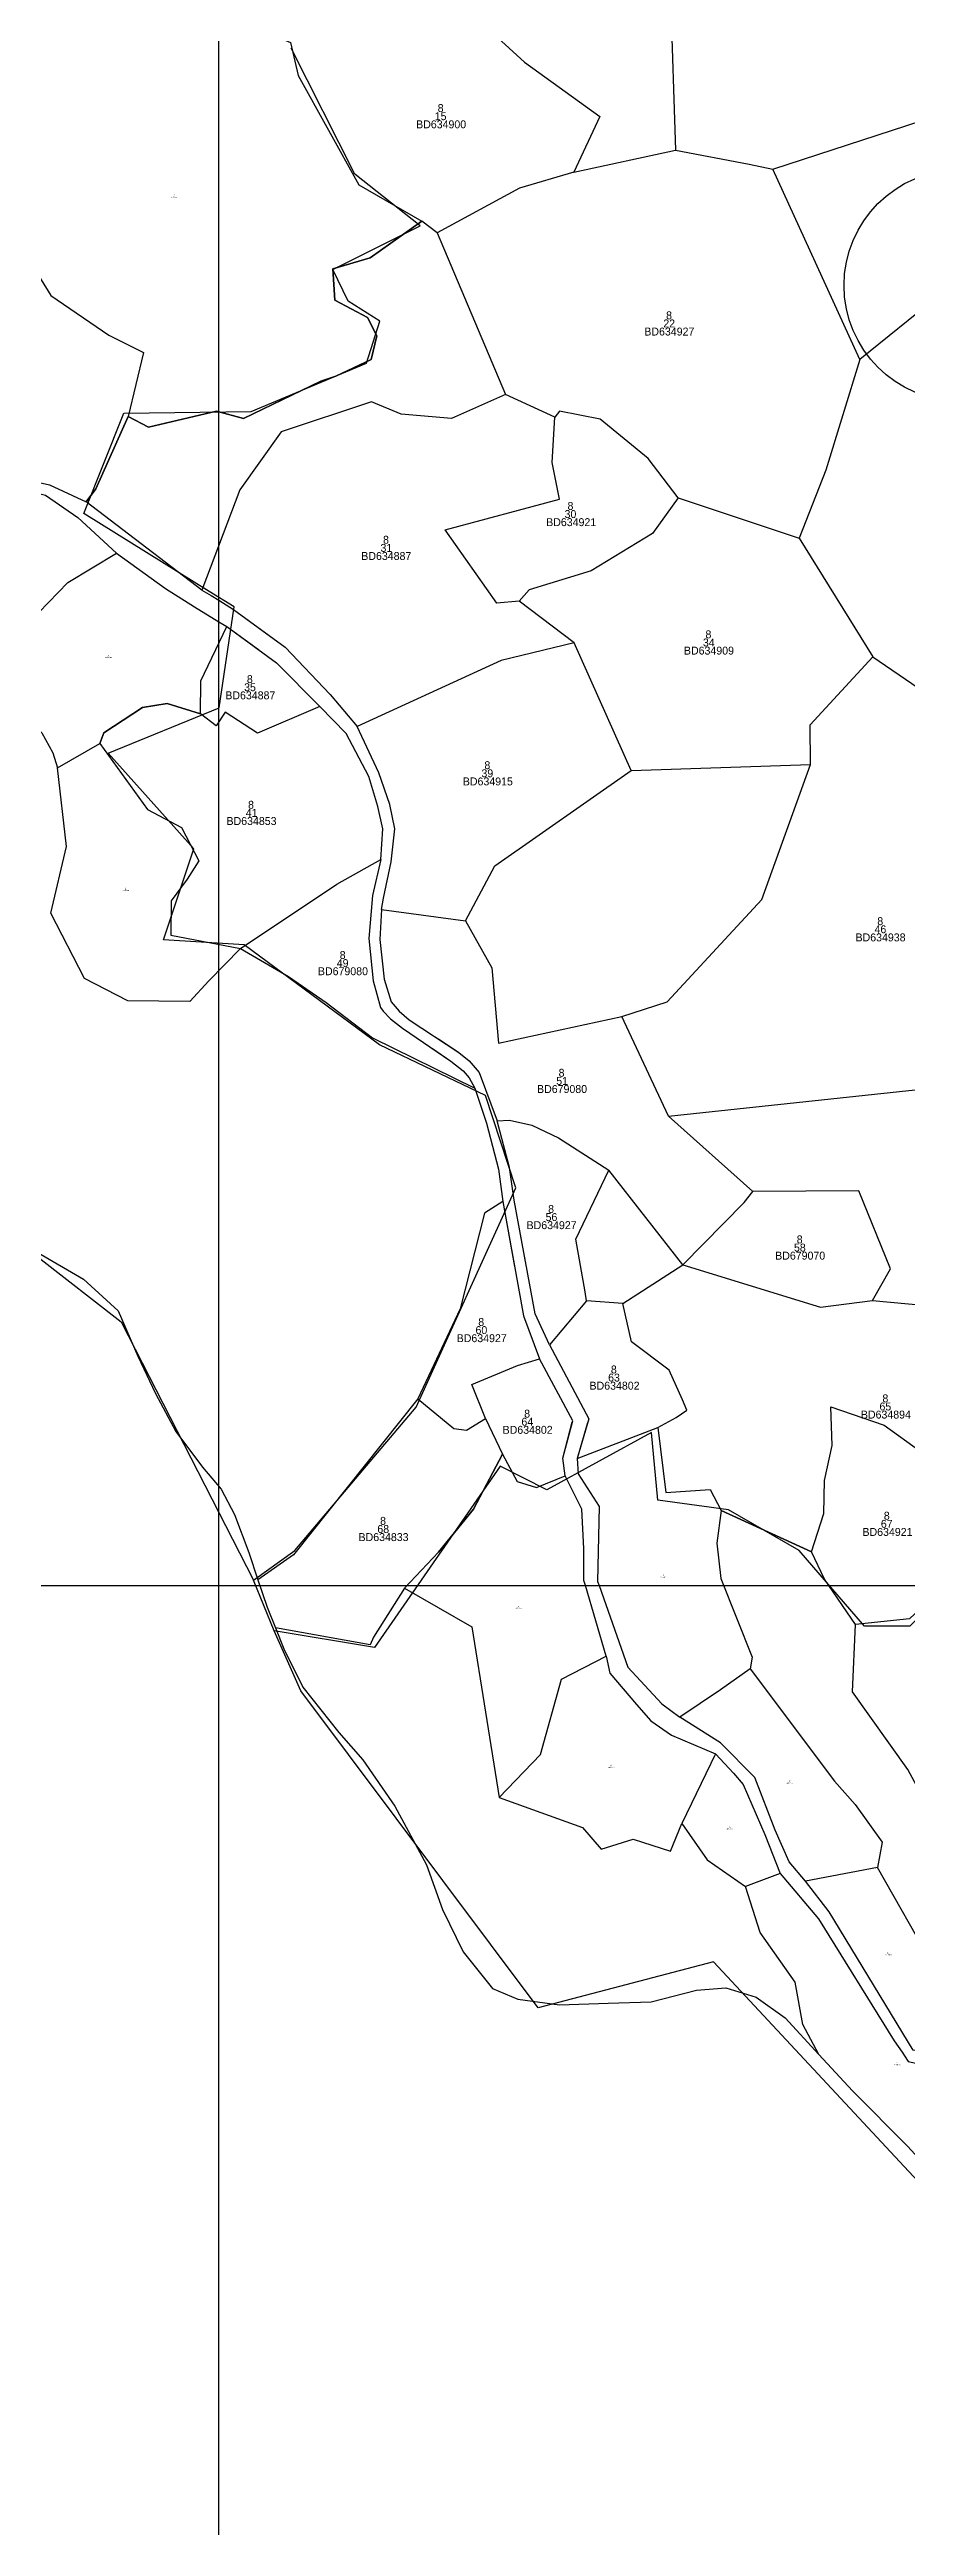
# Model space of a CAD drawing. Extents: x 547915 to 556085, y 1814738 to 1822008.
# Drawn here: x 550914 to 551347, y 1818525 to 1819776 of the extents above; entities that cross this region are included whole.
import ezdxf

# ---------------------------------------------------------------- set-up
doc = ezdxf.new("R2010")
doc.units = 0
for name, color, linetype in [('Level 10', 7, 'Continuous'), ('Level 20', 7, 'Continuous'), ('Level 23', 7, 'Continuous'), ('Level 34', 7, 'Continuous'), ('Level 54', 7, 'Continuous')]:
    doc.layers.add(name, color=color, linetype=linetype)

msp = doc.modelspace()

# ---------------------------------------------------------------- linework, layer by layer
at = {"layer": 'Level 10'}
for p, q in [((551227.8, 1819813.5), (551230.8, 1819725.2)), ((551280, 1819715.6), (551370.4, 1819745.2)), ((551179.3, 1819714.1), (551230.8, 1819725.2)), ((551323.8, 1819619.5), (551280, 1819715.6)), ((551110.4, 1819683.5), (551102.6, 1819689.3)), ((551110.4, 1819683.5), (551144.8, 1819601.8)), ((551169.7, 1819590.3), (551144.8, 1819601.8)), ((551232.1, 1819549.6), (551293.3, 1819529.2)), ((551293.3, 1819529.2), (551330.5, 1819469.3)), ((551179.6, 1819476.3), (551151.7, 1819497.3)), ((551208.4, 1819411.8), (551179.6, 1819476.3)), ((551330.5, 1819469.3), (551373.1, 1819440.2)), ((550918.5, 1819413.1), (550939.9, 1819425.4)), ((551208.4, 1819411.8), (551299, 1819414.8)), ((551082.2, 1819341.6), (551124.6, 1819335.8)), ((551227.2, 1819237.2), (551203.7, 1819287.5)), ((551227.2, 1819237.2), (551425.2, 1819258.4)), ((551269.9, 1819199.1), (551227.2, 1819237.2)), ((551234.5, 1819162), (551197, 1819209.9)), ((551204.2, 1819142.5), (551234.5, 1819162)), ((551185.7, 1819143.9), (551167.1, 1819121.7)), ((551204.2, 1819142.5), (551185.7, 1819143.9)), ((551330.2, 1819144), (551427.4, 1819135.1)), ((551134.8, 1819084.5), (551143.3, 1819066.4)), ((551181, 1819064.2), (551221.8, 1819079.9)), ((551348.9, 1818983.2), (551321.7, 1818980.3)), ((551251, 1818915), (551234, 1818879.8)), ((551283.6, 1818854.5), (551266.1, 1818848)), ((551332.8, 1818857.5), (551296.4, 1818850.7)), ((551360.9, 1818808.1), (551332.8, 1818857.5))]:
    msp.add_line(p, q, dxfattribs=at)
for points in [[(551129.2, 1819792.7), (551154.4, 1819769.7), (551192.6, 1819742.3), (551179.3, 1819714.1)], [(550987.4, 1819783.4), (551019.4, 1819786.9), (551036.2, 1819779.6), (551040.1, 1819762.9), (551070.8, 1819707.8), (551102.6, 1819689.3), (551076.5, 1819670.8), (551057.6, 1819665.3), (551058.7, 1819649.5), (551075.1, 1819640.7), (551079.9, 1819631.4), (551077, 1819619.4), (551059.2, 1819611), (551051.6, 1819608.6), (551012.5, 1819589.6), (550998.9, 1819593.4), (550964.5, 1819585.3), (550954.2, 1819590.6)], [(551036.2, 1819779.6), (551040.1, 1819762.9), (551070.8, 1819707.8), (551102.6, 1819689.3)], [(551230.8, 1819725.2), (551267.9, 1819718.2), (551280, 1819715.6)], [(551179.3, 1819714.1), (551151.9, 1819706.1), (551110.4, 1819683.5)], [(550892.9, 1819687.8), (550915.1, 1819651.8), (550944.4, 1819631.7), (550961.9, 1819623), (550954.2, 1819590.6)], [(550933, 1819547.5), (550937.9, 1819554.1), (550954.2, 1819590.6), (550964.5, 1819585.3), (550998.9, 1819593.4), (551012.5, 1819589.6), (551051.6, 1819608.6), (551059.2, 1819611), (551077, 1819619.4), (551079.9, 1819631.4), (551075.1, 1819640.7), (551058.7, 1819649.5), (551057.6, 1819665.3), (551076.5, 1819670.8), (551102.6, 1819689.3)], [(551411.8, 1819616.8), (551386.7, 1819619.7), (551363.1, 1819651.2), (551323.8, 1819619.5)], [(551323.8, 1819619.5), (551306.7, 1819563.6), (551293.3, 1819529.2)], [(551144.8, 1819601.8), (551117.6, 1819589.7), (551092.1, 1819591.8), (551077.1, 1819598.1), (551031.6, 1819583), (551010.7, 1819553.7), (550991.5, 1819503)], [(550954.2, 1819590.6), (550937.9, 1819554.1), (550933, 1819547.5)], [(551151.7, 1819497.3), (551140.5, 1819496.4), (551114.4, 1819533.4), (551172.2, 1819548.9), (551168.5, 1819567.4), (551169.7, 1819590.3)], [(551232.1, 1819549.6), (551216.9, 1819569.4), (551192.7, 1819589.3), (551172.2, 1819593.4), (551169.7, 1819590.3)], [(551232.1, 1819549.6), (551219.1, 1819531.6), (551188.2, 1819512.7), (551156.8, 1819503.1), (551151.7, 1819497.3)], [(550890.8, 1819453.3), (550899.3, 1819481.5), (550923.7, 1819506.8), (550948.4, 1819521.7)], [(550939.9, 1819425.4), (550942, 1819430.8), (550961.4, 1819443.7), (550974, 1819445.7), (550990.8, 1819440.4), (550991, 1819457.1), (551004, 1819484.6)], [(550990.8, 1819440.4), (550991, 1819457.1), (551004, 1819484.6)], [(551179.6, 1819476.3), (551142.6, 1819467.4), (551070, 1819434)], [(551299, 1819414.8), (551298.8, 1819434.9), (551330.5, 1819469.3)], [(550890.8, 1819453.3), (550910.6, 1819430.8), (550916.2, 1819420.7), (550918.5, 1819413.1)], [(550990.8, 1819440.4), (550974, 1819445.7), (550961.4, 1819443.7), (550942, 1819430.8), (550939.9, 1819425.4), (550964, 1819392.2), (550981.2, 1819383), (550990, 1819366.2), (550984, 1819357), (550976, 1819346), (550975.7, 1819328.7), (551011, 1819321.9)], [(551051, 1819444.1), (551019.5, 1819430.7), (551003.3, 1819441.3), (550998.7, 1819434.4), (550990.8, 1819440.4)], [(550939.9, 1819425.4), (550964, 1819392.2), (550981.2, 1819383), (550990, 1819366.2), (550984, 1819357), (550976, 1819346), (550975.7, 1819328.7), (551011, 1819321.9)], [(551011, 1819321.9), (550995, 1819305.6), (550985.4, 1819295.1), (550954, 1819295.5), (550932.2, 1819306.8), (550915.1, 1819339.8), (550923, 1819373.4), (550918.5, 1819413.1)], [(551124.6, 1819335.8), (551139.4, 1819363.7), (551208.4, 1819411.8)], [(551203.7, 1819287.5), (551226.6, 1819294.9), (551274.3, 1819346.7), (551299, 1819414.8)], [(551011, 1819321.9), (551059.7, 1819354.4), (551081.8, 1819366.9)], [(551124.6, 1819335.8), (551138, 1819312.1), (551141.4, 1819274), (551203.7, 1819287.5)], [(551011, 1819321.9), (551035.2, 1819307.8), (551054.3, 1819294.6), (551077.6, 1819276.7), (551129.3, 1819251.3)], [(551011, 1819321.9), (551035.2, 1819307.8), (551054.3, 1819294.6), (551077.6, 1819276.7), (551129.3, 1819251.3)], [(551140.7, 1819234.9), (551146.8, 1819235.1), (551158.2, 1819232.7), (551171.7, 1819226.3), (551197, 1819209.9)], [(550806.4, 1819204.1), (550833.4, 1819198.1), (550857.5, 1819190), (550884.4, 1819178), (550908.2, 1819168.4), (550931.6, 1819154.9), (550949.1, 1819138.8), (550959.1, 1819115.9), (550968.1, 1819097.1), (550978.3, 1819077.8), (550991.7, 1819059.9), (551001.2, 1819048.8), (551008, 1819036), (551015.2, 1819016.7), (551019.8, 1819002.9)], [(551185.7, 1819143.9), (551185.1, 1819148.4), (551180.4, 1819175.1), (551197, 1819209.9)], [(551234.5, 1819162), (551265.5, 1819193.5), (551269.9, 1819199.1)], [(551330.2, 1819144), (551339.4, 1819160), (551323.4, 1819199.4), (551269.9, 1819199.1)], [(551143.5, 1819194.1), (551134.2, 1819188.2), (551121.9, 1819139.9), (551100.5, 1819094.4), (551037.8, 1819015.5), (551019.8, 1819002.9)], [(551143.5, 1819194.1), (551134.2, 1819188.2), (551121.9, 1819139.9), (551100.5, 1819094.4)], [(551234.5, 1819162), (551304, 1819140.6), (551330.2, 1819144)], [(551221.8, 1819079.9), (551231, 1819085), (551236.4, 1819088.6), (551234.2, 1819093.9), (551227.5, 1819108.9), (551208.6, 1819123.2), (551204.2, 1819142.5)], [(551134.8, 1819084.5), (551127.8, 1819101.6), (551150.9, 1819111.2), (551162.1, 1819114.5)], [(551100.5, 1819094.4), (551037.8, 1819015.5), (551019.8, 1819002.9)], [(551100.5, 1819094.4), (551118.7, 1819079.3), (551125.2, 1819078.6), (551134.8, 1819084.5)], [(551299.5, 1819017.1), (551305.7, 1819036.4), (551306, 1819053.1), (551309.9, 1819070.7), (551309.2, 1819090.4), (551336.1, 1819081.1), (551354.8, 1819067.6), (551380.8, 1819037)], [(551181, 1819064.2), (551221.8, 1819079.9), (551225.9, 1819047.1), (551248.2, 1819048.5), (551253.9, 1819038)], [(551221.8, 1819079.9), (551225.9, 1819047.1), (551248.2, 1819048.5), (551253.9, 1819038), (551299.5, 1819017.1)], [(551143.3, 1819066.4), (551128.7, 1819038.7), (551111, 1819016.9), (551093.8, 1818998.7), (551078.2, 1818973.9), (551076.5, 1818970), (551028.7, 1818978.6)], [(551093.8, 1818998.7), (551111, 1819016.9), (551128.7, 1819038.7), (551143.3, 1819066.4), (551150.8, 1819052.6), (551160.5, 1819049.6), (551175, 1819055.5)], [(551143.3, 1819066.4), (551150.8, 1819052.6), (551160.5, 1819049.6), (551175, 1819055.5)], [(551253.9, 1819038), (551251.7, 1819021.5), (551253.6, 1819003.6), (551269.4, 1818963.8), (551268.4, 1818957.9)], [(551321.7, 1818980.3), (551306.1, 1819003.3), (551299.5, 1819017.1), (551253.9, 1819038)], [(551380.8, 1819037), (551373.9, 1819023.1), (551387.3, 1819018.6), (551379.2, 1819012.9), (551368.9, 1819001.9), (551348.9, 1818983.2), (551321.7, 1818980.3), (551306.1, 1819003.3), (551299.5, 1819017.1)], [(551019.8, 1819002.9), (551024.4, 1818989.1), (551028.7, 1818978.6)], [(551093.8, 1818998.7), (551078.2, 1818973.9), (551076.5, 1818970), (551028.7, 1818978.6)], [(551093.8, 1818998.7), (551127.8, 1818979.2), (551141.7, 1818893)], [(551028.7, 1818978.6), (551032.9, 1818968.1), (551042.4, 1818948.6), (551060.6, 1818925.8), (551072.8, 1818911.9), (551088.9, 1818888.5), (551105, 1818859), (551113.1, 1818836.3), (551123.4, 1818814.9), (551138.3, 1818796.5), (551151.1, 1818791.1), (551172.2, 1818788.2), (551196.8, 1818789.1), (551218.5, 1818789.7), (551241.4, 1818795.6), (551256.2, 1818796.8), (551271.5, 1818792.1), (551286.2, 1818781.6), (551303.2, 1818763.1)], [(551411.5, 1818896.4), (551369.2, 1818868.2), (551348.1, 1818907.1), (551320.1, 1818946.4), (551321.7, 1818980.3)], [(551141.7, 1818893), (551162.6, 1818914.7), (551173.2, 1818952.8), (551195.7, 1818964.4)], [(551268.4, 1818957.9), (551253.5, 1818947.3), (551233, 1818933.5)], [(551268.4, 1818957.9), (551311, 1818901.2), (551321.5, 1818889.4), (551335.2, 1818870.3), (551332.8, 1818857.5)], [(551141.7, 1818893), (551183.7, 1818877.8), (551193.2, 1818866.8), (551209.4, 1818871.9), (551228.2, 1818865.8), (551234, 1818879.8)], [(551234, 1818879.8), (551246.8, 1818861.4), (551266.1, 1818848)], [(551303.2, 1818763.1), (551295, 1818778.3), (551291.2, 1818799.7), (551273.6, 1818824.8), (551266.1, 1818848)], [(551303.2, 1818763.1), (551320.1, 1818744.7), (551348.2, 1818716.6), (551367.9, 1818695), (551376.3, 1818684.7)]]:
    msp.add_lwpolyline(points, dxfattribs=at)
at = {"layer": 'Level 23'}
for p, q in [((550991.5, 1819503), (550933, 1819547.5)), ((550991.5, 1819503), (550933, 1819547.5)), ((551000, 1819497.8), (551007.4, 1819493.2)), ((551000, 1819497.8), (551007.4, 1819493.2)), ((551000, 1819487), (551004, 1819484.6)), ((551000, 1819487), (551004, 1819484.6)), ((551007.4, 1819493.2), (551026.1, 1819479.5)), ((551004, 1819484.6), (551020, 1819472.9)), ((551143.5, 1819194.1), (551149.4, 1819161.3)), ((551186.3, 1819082.3), (551181, 1819064.2)), ((551181, 1819064.2), (551181.6, 1819056.5)), ((551181, 1819064.2), (551181.6, 1819056.5)), ((551195.7, 1818964.4), (551185.2, 1819000))]:
    msp.add_line(p, q, dxfattribs=at)
for points in [[(550824.7, 1819575.6), (550862.1, 1819566), (550880.7, 1819557.8), (550895.3, 1819555.1), (550912.4, 1819550.9), (550928.8, 1819539.6), (550948.4, 1819521.7)], [(550825.2, 1819581.8), (550863.7, 1819570.3), (550882.1, 1819562.7), (550896.4, 1819560.2), (550914.5, 1819556.1), (550933, 1819547.5)], [(550907.8, 1819552.1), (550912.4, 1819550.9), (550928.8, 1819539.6), (550948.4, 1819521.7)], [(550909.9, 1819557.1), (550914.5, 1819556.1), (550933, 1819547.5)], [(550948.4, 1819521.7), (550973.1, 1819503.7), (550987.8, 1819494.5), (551000, 1819487)], [(550948.4, 1819521.7), (550973.1, 1819503.7), (550987.8, 1819494.5), (551000, 1819487)], [(550991.5, 1819503), (550996.2, 1819500.2), (551000, 1819497.8)], [(550991.5, 1819503), (550996.2, 1819500.2), (551000, 1819497.8)], [(551007.4, 1819493.2), (551033.5, 1819474.1), (551056.2, 1819450.2), (551070, 1819434)], [(551004, 1819484.6), (551029.2, 1819466.2), (551051, 1819444.1)], [(551081.8, 1819366.9), (551082.8, 1819382.3), (551080.3, 1819393.6), (551075.8, 1819408.8), (551064.3, 1819430.5), (551051, 1819444.1)], [(551082.2, 1819341.6), (551083.2, 1819347.3), (551087.1, 1819365.6), (551089, 1819382.4), (551086.5, 1819394.6), (551080.9, 1819410.6), (551070, 1819434)], [(551081.8, 1819366.9), (551077.6, 1819348.6), (551075.8, 1819326.9), (551078, 1819305.6), (551081.7, 1819292.1), (551083, 1819290.3), (551086.8, 1819286.3), (551092.9, 1819281.6), (551117.3, 1819265), (551123.4, 1819260.1), (551126.5, 1819256.5), (551129.3, 1819251.3)], [(551082.2, 1819341.6), (551081.3, 1819326.4), (551083.6, 1819306.4), (551087.1, 1819294.9), (551091.2, 1819290.3), (551096.2, 1819285.9), (551121.3, 1819269.4), (551126.5, 1819265.1), (551131.5, 1819259.2), (551140.7, 1819234.9)], [(551111, 1819276.2), (551121.3, 1819269.4), (551126.5, 1819265.1), (551131.5, 1819259.2), (551140.7, 1819234.9)], [(551107.9, 1819271.4), (551117.3, 1819265), (551123.4, 1819260.1), (551126.5, 1819256.5), (551129.3, 1819251.3)], [(551129.3, 1819251.3), (551135.3, 1819233.6), (551141.4, 1819210.4), (551143.5, 1819194.1)], [(551129.3, 1819251.3), (551135.3, 1819233.6), (551141.4, 1819210.4), (551143.5, 1819194.1)], [(551155.3, 1819161.9), (551149.3, 1819194.7), (551146.9, 1819211.2), (551140.7, 1819234.9)], [(551167.1, 1819121.7), (551159.9, 1819137.3), (551149.3, 1819194.7), (551146.9, 1819211.2), (551140.7, 1819234.9)], [(551143.5, 1819194.1), (551153.9, 1819136.3), (551162.1, 1819114.5)], [(551175, 1819055.5), (551173.9, 1819064.4), (551178.8, 1819083.3), (551162.1, 1819114.5)], [(551167.1, 1819121.7), (551186.9, 1819084.3), (551181, 1819064.2)], [(551175, 1819055.5), (551173.9, 1819064.4), (551178.6, 1819082.5)], [(551185.2, 1819000), (551184.4, 1819002.5), (551184.4, 1819018.7), (551183.5, 1819038.7), (551175, 1819055.5)], [(551185.2, 1819000), (551184.4, 1819002.5), (551184.4, 1819018.7), (551183.5, 1819038.7), (551175, 1819055.5)], [(551181.6, 1819056.5), (551192.2, 1819039.9), (551191.4, 1819002.1), (551192.2, 1819000)], [(551181.6, 1819056.5), (551192.2, 1819039.9), (551191.4, 1819002.1), (551192.2, 1819000)], [(551192.2, 1819000), (551206.6, 1818958.8), (551223.8, 1818940.3), (551233, 1818933.5)], [(551195.7, 1818964.4), (551197.5, 1818955.8), (551211, 1818940), (551218.3, 1818931.6), (551228.7, 1818924.5), (551251, 1818915)], [(551296.4, 1818850.7), (551288.1, 1818860.4), (551281.1, 1818876.5), (551270.8, 1818903), (551253.5, 1818920.5), (551233, 1818933.5)], [(551251, 1818915), (551260, 1818905.3), (551265, 1818899.5), (551275.8, 1818874.3), (551283.6, 1818854.5)], [(551283.6, 1818854.5), (551303, 1818831.7), (551341.3, 1818770), (551345.3, 1818764.2), (551348.3, 1818759.5), (551356.8, 1818757.7), (551366.6, 1818761.2)], [(551362, 1818765.7), (551356.1, 1818764.3), (551350.8, 1818765.2), (551308.3, 1818835.2), (551296.4, 1818850.7)]]:
    msp.add_lwpolyline(points, dxfattribs=at)
at = {"layer": 'Level 34'}
for points in [[(551017.6, 1819002.7), (551038.4, 1819017.8), (551099.8, 1819090.2), (551150, 1819201), (551134.8, 1819247.7), (551081.2, 1819273.3), (551012.9, 1819323.7), (550972.1, 1819326.2), (550987.4, 1819372.2), (550944.1, 1819420.6), (551000.2, 1819443.5), (551007.8, 1819494.5), (550995.1, 1819502.2), (550931.8, 1819541.6), (550952.1, 1819592.3), (551016.3, 1819593.2), (551074.6, 1819617.7), (551081.4, 1819638.8), (551065.3, 1819649), (551057.7, 1819665), (551101.7, 1819687), (551068.7, 1819713.2), (551036.6, 1819776.7)], [(550908.7, 1819166), (550950.6, 1819133.3), (551017.6, 1819002.7)], [(552010.6, 1819055.4), (551922.5, 1819033.1), (551856.2, 1819027.9), (551769.6, 1818992.3), (551736.5, 1818948.9), (551519.9, 1818915.8), (551535.8, 1818949.1), (551517.4, 1818994.8), (551507.2, 1819038.2), (551451.1, 1819025.4), (551430.7, 1819043.2), (551382.3, 1819035.6), (551369.6, 1818999.9), (551349.2, 1818979.5), (551326.3, 1818979.5), (551293.2, 1819017.8), (551257.5, 1819038.2), (551221.8, 1819043.2), (551218.6, 1819077.4), (551165.8, 1819048.4), (551142.2, 1819060.3), (551078.7, 1818968.7), (551027.9, 1818977.2)], [(551907.1, 1818221.8), (551797.8, 1818381.4), (551523.9, 1818528.1), (551404.3, 1818562.8), (551408.2, 1818640), (551250, 1818809.9), (551161.3, 1818786.7), (551041.5, 1818946.9), (551027.9, 1818977.2), (551017.6, 1819002.7)]]:
    msp.add_lwpolyline(points, dxfattribs=at)
msp.add_circle((551374.4, 1819656.9), 58.5, dxfattribs=at)
at = {"layer": 'Level 54'}
for p, q in [((551000, 1815000), (551000, 1821000)), ((548000, 1819000), (556000, 1819000))]:
    msp.add_line(p, q, dxfattribs=at)

# ---------------------------------------------------------------- texts
at = {"layer": 'Level 20'}
for s, height, p in [('BD634900', 4, (551099.7, 1819736.3)), ('15', 4, (551109.1, 1819740.4)), ('8', 4, (551110.6, 1819744.5)), ('BD634889', 0.5, (550976, 1819701)), ('28', 0.5, (550977.2, 1819701.6)), ('7', 0.5, (550977.4, 1819702.2)), ('22', 4, (551224.6, 1819635.7)), ('8', 4, (551226, 1819639.8)), ('BD634927', 4, (551215, 1819631.6)), ('BD634921', 4, (551165.4, 1819535.3)), ('30', 4, (551174.7, 1819539.4)), ('8', 4, (551176.2, 1819543.5)), ('31', 4, (551081.7, 1819522.3)), ('8', 4, (551083, 1819526.4)), ('BD634887', 4, (551072, 1819518.2)), ('BD634909', 4, (551235, 1819470.4)), ('34', 4, (551244.6, 1819474.5)), ('8', 4, (551245.9, 1819478.6)), ('BD634802', 0.5, (550942.7, 1819468.7)), ('53', 0.5, (550943.9, 1819469.3)), ('7', 0.5, (550944.1, 1819469.9)), ('BD634887', 4, (551003.3, 1819447.8)), ('35', 4, (551012.8, 1819451.9)), ('8', 4, (551014.2, 1819456)), ('39', 4, (551132.7, 1819408.4)), ('8', 4, (551134.2, 1819412.5)), ('BD634915', 4, (551123.3, 1819404.3)), ('BD634853', 4, (551003.9, 1819384.3)), ('41', 4, (551013.6, 1819388.4)), ('8', 4, (551014.8, 1819392.5)), ('BG310946', 0.5, (550951.4, 1819351)), ('65', 0.5, (550952.6, 1819351.6)), ('7', 0.5, (550952.8, 1819352.2)), ('8', 4, (551332.7, 1819333.7)), ('BD634938', 4, (551321.7, 1819325.5)), ('46', 4, (551331.3, 1819329.6)), ('BD679080', 4, (551050.1, 1819308.4)), ('49', 4, (551059.6, 1819312.5)), ('8', 4, (551061.1, 1819316.6)), ('BD679080', 4, (551160.8, 1819248.9)), ('51', 4, (551170.5, 1819253)), ('8', 4, (551171.7, 1819257.1)), ('56', 4, (551165.1, 1819184.2)), ('8', 4, (551166.4, 1819188.3)), ('BD634927', 4, (551155.5, 1819180.1)), ('8', 4, (551292, 1819172.9)), ('BD679070', 4, (551281.1, 1819164.7)), ('58', 4, (551290.6, 1819168.8)), ('BD634927', 4, (551120.2, 1819123)), ('60', 4, (551129.7, 1819127.1)), ('8', 4, (551131.1, 1819131.2)), ('BD634802', 4, (551187.3, 1819099)), ('63', 4, (551196.7, 1819103.1)), ('8', 4, (551198.1, 1819107.2)), ('8', 4, (551154.3, 1819084.9)), ('BD634894', 4, (551324.4, 1819084.4)), ('65', 4, (551333.8, 1819088.5)), ('8', 4, (551335.3, 1819092.6)), ('BD634802', 4, (551143.4, 1819076.7)), ('64', 4, (551152.9, 1819080.8)), ('8', 4, (551336, 1819033.3)), ('BD634833', 4, (551070.6, 1819022.5)), ('68', 4, (551080.1, 1819026.6)), ('8', 4, (551081.5, 1819030.7)), ('BD634921', 4, (551325.2, 1819025.1)), ('67', 4, (551334.5, 1819029.2)), ('BD634844', 0.5, (551223, 1819004)), ('16', 0.5, (551224.2, 1819005.2)), ('2', 0.5, (551224.4, 1819004.6)), ('BD634837', 0.5, (551149.9, 1818988.4)), ('16', 0.5, (551151.1, 1818989.6)), ('1', 0.5, (551151.2, 1818989)), ('BD634846', 0.5, (551196.7, 1818907.9)), ('16', 0.5, (551197.8, 1818909.1)), ('8', 0.5, (551198, 1818908.5)), ('BD634877', 0.5, (551286.8, 1818900)), ('16', 0.5, (551288, 1818901.2)), ('11', 0.5, (551288, 1818900.6)), ('BD634877', 0.5, (551256.5, 1818876.9)), ('16', 0.5, (551257.7, 1818878.1)), ('13', 0.5, (551257.7, 1818877.5)), ('BD634810', 0.5, (551336.7, 1818813.2)), ('16', 0.5, (551337.8, 1818814.4)), ('18', 0.5, (551337.8, 1818813.8)), ('BD634810', 0.5, (551341.1, 1818757.6)), ('16', 0.5, (551342.3, 1818758.8)), ('22', 0.5, (551342.3, 1818758.2))]:
    msp.add_text(s, height=height, dxfattribs=at).set_placement(p)

doc.saveas('drawing.dxf')
